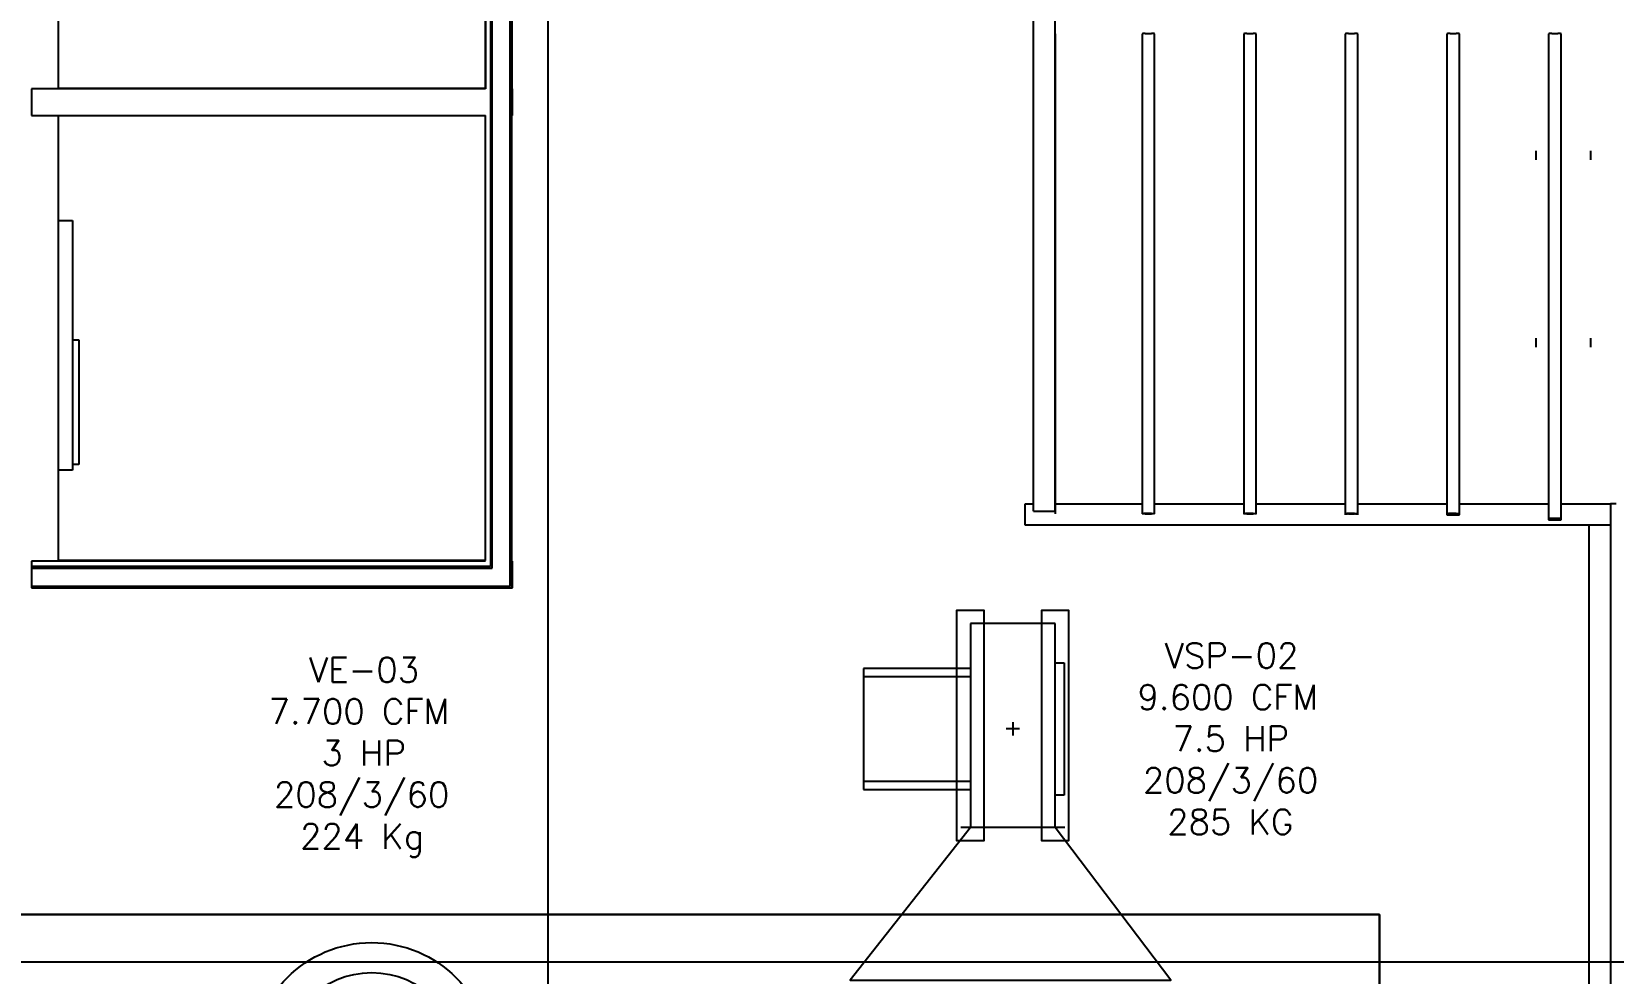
# Model space of a CAD drawing. Header units: inches. Extents: x -3 to 209, y -384 to 20.
# Drawn here: x 159.54 to 168.42, y -264.9 to -259.62 of the extents above; entities that cross this region are included whole.
import ezdxf

# ---------------------------------------------------------------- set-up
doc = ezdxf.new("R2010")
doc.units = ezdxf.units.IN
doc.header["$MEASUREMENT"] = 0
for name, color, linetype, lineweight in [('A-DOOR', 251, 'Continuous', 9), ('A-FLOR', 253, 'Continuous', 9), ('S-BEAM', 253, 'Continuous', 13), ('S-COLS', 6, 'Continuous', 13), ('S-GRID', 253, 'Continuous', 9), ('TUBO HVAC', 1, 'Continuous', 30)]:
    doc.layers.add(name, color=color, linetype=linetype, lineweight=lineweight)
for name, color, linetype in [('A-WALL', 253, 'Continuous'), ('NFF-FURN', 253, 'Continuous'), ('PROYECTADOS', 253, 'Continuous')]:
    doc.layers.add(name, color=color, linetype=linetype)
doc.styles.add('TX1_100', font='romans.shx', dxfattribs={"height": 0.14})

# ---------------------------------------------------------------- blocks, each defined once
blk = doc.blocks.new('acebb300')
for p, q in [((-0.9, 0), (0.9, 0)), ((0, -0.9), (0, 0.9))]:
    blk.add_line(p, q)
for radius in [26.31, 19.69]:
    blk.add_circle((0, 0), radius)
blk = doc.blocks.new('V201D245')
at = {"linetype": 'Continuous'}
for p, q in [((-14.6, 9.38), (-14.6, 11.38)), ((-14.6, 11.38), (14.6, 11.38)), ((14.6, 11.38), (14.6, 9.38)), ((21.75, 11.5), (21.75, -11.5)), ((-23.31, 9.38), (-23.31, -9.38)), ((21.75, 9.38), (-23.31, 9.38)), ((-1.48, 0), (1.48, 0)), ((0, 1.48), (0, -1.48)), ((-23.31, -9.38), (21.75, -9.38)), ((-13.38, -9.38), (-13.38, -32.94)), ((-11.56, -32.94), (-11.56, -9.38)), ((11.56, -32.94), (11.56, -9.38)), ((13.38, -32.94), (13.38, -9.38)), ((-13.38, -32.94), (13.38, -32.94))]:
    blk.add_line(p, q, dxfattribs=at)
blk = doc.blocks.new('20170303 - Modelo Est RT 16 Arpro CENTRAL_rvt-1-Borde De Placa SobreCubierta')
at = {"layer": 'A-FLOR', "linetype": 'ByBlock', "lineweight": -2}
for p, q in [((-1.6003, 11.4947), (-1.6003, 13.9944)), ((0.7935, 13.9944), (0.7935, 11.4947)), ((0.7935, 11.4954), (-1.6003, 11.4954)), ((-1.5002, 11.4949), (-1.6003, 11.4949)), ((-1.5002, 11.4947), (-1.6003, 11.4947)), ((0.7935, 11.4949), (0.6978, 11.4949)), ((0.7935, 11.4947), (0.6978, 11.4947)), ((-1.6003, 8.8469), (-1.6003, 11.3447)), ((-1.5002, 11.3447), (0.6978, 11.3447)), ((-1.5002, 11.3445), (0.6978, 11.3445)), ((0.7935, 11.3446), (0.7935, 8.8469)), ((6.6895, 11.0953), (6.6895, 11.1453)), ((6.9942, 11.1453), (6.9942, 11.0953)), ((6.6895, 10.0453), (6.6895, 10.0953)), ((6.9942, 10.0953), (6.9942, 10.0453)), ((7.1398, 9.1657), (7.1073, 9.1657)), ((0.7935, 8.8469), (-1.6003, 8.8469))]:
    blk.add_line(p, q, dxfattribs=at)
at = {"layer": 'A-WALL', "linetype": 'ByBlock', "lineweight": -2}
for p, q in [((0.7958, 13.9941), (0.7958, 11.4945)), ((0.9458, 11.4945), (0.9458, 13.9941)), ((0.6978, 11.4949), (-1.5002, 11.4949)), ((-1.5002, 11.4949), (-1.5002, 11.4945)), ((0.6978, 11.4945), (0.6978, 11.4949)), ((-1.5002, 11.3449), (0.6978, 11.3449)), ((0.6978, 8.8443), (-1.5002, 8.8443)), ((-1.5002, 8.6943), (0.6978, 8.6943))]:
    blk.add_line(p, q, dxfattribs=at)
at = {"layer": 'S-BEAM', "linetype": 'ByBlock', "lineweight": -2}
for p, q in [((3.9939, 9.1098), (3.9939, 11.8031)), ((4.4798, 11.8031), (4.4798, 9.1098)), ((4.4976, 11.804), (4.532, 11.804)), ((4.5498, 9.1098), (4.5498, 11.8031)), ((5.0498, 11.8031), (5.0498, 9.1098)), ((5.0676, 11.804), (5.102, 11.804)), ((5.1198, 9.1098), (5.1198, 11.8031)), ((5.6197, 11.8031), (5.6197, 9.1098)), ((5.6375, 11.804), (5.6719, 11.804)), ((5.6897, 9.1098), (5.6897, 11.8031)), ((6.1899, 11.8031), (6.1899, 9.1098)), ((6.2077, 11.804), (6.2421, 11.804)), ((6.2599, 9.1098), (6.2599, 11.8031)), ((6.7603, 11.8031), (6.7603, 9.0819)), ((6.7781, 11.804), (6.8125, 11.804)), ((6.8303, 9.0819), (6.8303, 11.8031)), ((4.532, 9.1107), (4.4976, 9.1107)), ((4.4976, 9.1102), (4.532, 9.1102)), ((5.0498, 9.1098), (5.0498, 9.1071)), ((5.0587, 9.1071), (5.0587, 9.1098)), ((5.102, 9.1107), (5.0676, 9.1107)), ((5.0676, 9.1102), (5.102, 9.1102)), ((5.1109, 9.1098), (5.1109, 9.1069)), ((5.1198, 9.1069), (5.1198, 9.1098)), ((5.6197, 9.1098), (5.6197, 9.1041)), ((5.6286, 9.1041), (5.6286, 9.1098)), ((5.6719, 9.1107), (5.6375, 9.1107)), ((5.6375, 9.1102), (5.6719, 9.1102)), ((5.6808, 9.1098), (5.6808, 9.1041)), ((5.6897, 9.1041), (5.6897, 9.1098)), ((6.1899, 9.1098), (6.1899, 9.1041)), ((6.1988, 9.1041), (6.1988, 9.1098)), ((6.2421, 9.1107), (6.2077, 9.1107)), ((6.2077, 9.1102), (6.2421, 9.1102)), ((6.2421, 9.1037), (6.2077, 9.1037)), ((6.2077, 9.1032), (6.2421, 9.1032)), ((6.251, 9.1098), (6.251, 9.1041)), ((6.2599, 9.1041), (6.2599, 9.1098)), ((6.7603, 9.0819), (6.7603, 9.0762)), ((6.7692, 9.0762), (6.7692, 9.0819)), ((6.8125, 9.0828), (6.7781, 9.0828)), ((6.7781, 9.0823), (6.8125, 9.0823)), ((6.8125, 9.0758), (6.7781, 9.0758)), ((6.7781, 9.0754), (6.8125, 9.0754)), ((6.8214, 9.0819), (6.8214, 9.0762)), ((6.8303, 9.0762), (6.8303, 9.0819))]:
    blk.add_line(p, q, dxfattribs=at)
for centre, major_axis, ratio, start_param, end_param in [((3.9761, 11.8031), (0.0178, 0), 0.049445, 0, 0.604797), ((4.4976, 11.8031), (0.0178, 0), 0.049445, 1.570796, 3.141593), ((4.532, 11.8031), (0.0178, 0), 0.049445, 0, 1.570796), ((5.0676, 11.8031), (0.0178, 0), 0.049445, 1.570796, 3.141593), ((5.102, 11.8031), (0.0178, 0), 0.049445, 0, 1.570796), ((5.6375, 11.8031), (0.0178, 0), 0.049445, 1.570796, 3.141593), ((5.6719, 11.8031), (0.0178, 0), 0.049445, 0, 1.570796), ((6.2077, 11.8031), (0.0178, 0), 0.049445, 1.570796, 3.141593), ((6.2421, 11.8031), (0.0178, 0), 0.049445, 0, 1.570796), ((6.7781, 11.8031), (0.0178, 0), 0.049437, 1.570796, 3.141593), ((6.8125, 11.8031), (0.0178, 0), 0.049437, 0, 1.570796), ((4.4976, 9.1098), (0.0178, 0), 0.049445, 1.570796, 3.141593), ((4.4976, 9.1098), (0.0089, 0), 0.049445, 1.570796, 3.141593), ((4.532, 9.1098), (0.0178, 0), 0.049445, 0, 1.570796), ((4.532, 9.1098), (0.0089, 0), 0.049445, 0, 1.570796), ((5.0676, 9.1098), (0.0178, 0), 0.049445, 1.570796, 3.141593), ((5.0676, 9.1098), (0.0089, 0), 0.049445, 1.570796, 3.141593), ((5.102, 9.1098), (0.0178, 0), 0.049445, 0, 1.570796), ((5.102, 9.1098), (0.0089, 0), 0.049445, 0, 1.570796), ((5.6375, 9.1098), (0.0178, 0), 0.049445, 1.570796, 3.141593), ((5.6375, 9.1098), (0.0089, 0), 0.049445, 1.570796, 3.141593), ((5.6719, 9.1098), (0.0178, 0), 0.049445, 0, 1.570796), ((5.6719, 9.1098), (0.0089, 0), 0.049445, 0, 1.570796), ((6.2077, 9.1098), (0.0178, 0), 0.049445, 1.570796, 3.141593), ((6.2077, 9.1041), (0.0178, 0), 0.049445, 3.141593, 4.712389), ((6.2077, 9.1098), (0.0089, 0), 0.049445, 1.570796, 3.141593), ((6.2077, 9.1041), (0.0089, 0), 0.049445, 3.141593, 4.712389), ((6.2421, 9.1098), (0.0178, 0), 0.049445, 0, 1.570796), ((6.2421, 9.1098), (0.0089, 0), 0.049445, 0, 1.570796), ((6.2421, 9.1041), (0.0178, 0), 0.049445, 4.712389, 6.283185), ((6.2421, 9.1041), (0.0089, 0), 0.049445, 4.712389, 6.283185), ((6.7781, 9.0819), (0.0178, 0), 0.049437, 1.570796, 3.141593), ((6.7781, 9.0762), (0.0178, 0), 0.049437, 3.141593, 4.712389), ((6.7781, 9.0819), (0.0089, 0), 0.049437, 1.570796, 3.141593), ((6.7781, 9.0762), (0.0089, 0), 0.049437, 3.141593, 4.712389), ((6.8125, 9.0819), (0.0178, 0), 0.049437, 0, 1.570796), ((6.8125, 9.0819), (0.0089, 0), 0.049437, 0, 1.570796), ((6.8125, 9.0762), (0.0178, 0), 0.049437, 4.712389, 6.283185), ((6.8125, 9.0762), (0.0089, 0), 0.049437, 4.712389, 6.283185)]:
    blk.add_ellipse(centre, major_axis=major_axis, ratio=ratio, start_param=start_param, end_param=end_param, dxfattribs=at)
at = {"layer": 'S-COLS', "linetype": 'ByBlock', "lineweight": -2}
for p, q in [((-1.5002, 11.4945), (-1.7502, 11.4945)), ((-1.7502, 11.4945), (-1.7502, 11.3445)), ((0.7958, 11.4945), (0.6978, 11.4945)), ((0.9478, 11.4945), (0.9458, 11.4945)), ((0.9478, 11.3445), (0.9478, 11.4945)), ((-1.7502, 11.3445), (-1.5002, 11.3445)), ((-1.5002, 11.3445), (-1.5002, 11.3449)), ((0.6978, 11.3449), (0.6978, 11.3445)), ((0.6978, 11.3445), (0.7958, 11.3445)), ((0.9458, 11.3445), (0.9478, 11.3445)), ((-1.5002, 8.8443), (-1.7502, 8.8443)), ((-1.7502, 8.8443), (-1.7502, 8.6943)), ((0.7958, 8.8443), (0.6978, 8.8443)), ((0.9478, 8.8443), (0.9458, 8.8443)), ((0.9478, 8.6943), (0.9478, 8.8443)), ((-1.7502, 8.6943), (-1.5002, 8.6943)), ((0.6978, 8.6943), (0.9478, 8.6943))]:
    blk.add_line(p, q, dxfattribs=at)
blk = doc.blocks.new('Side_opening_ElevatorLift_Door_with_Call_buttons_9478 - 12000 x 2290 Opening-2375025-Borde De Placa SobreCubierta')
at = {"layer": 'A-DOOR', "linetype": 'ByBlock', "lineweight": -2}
for p, q in [((-0.03, 0.19), (0.67, 0.19)), ((-0.03, 0.155), (-0.03, 0.19)), ((0.67, 0.19), (0.67, 0.155)), ((-0.7, 0.0757), (-0.7, 0.155)), ((-0.7, 0.155), (0.7, 0.155)), ((0.7, 0.155), (0.7, 0.0757))]:
    blk.add_line(p, q, dxfattribs=at)
blk = doc.blocks.new('CB TEC 23-03-2017')
at = {"layer": 'A-WALL', "linetype": 'ByBlock', "lineweight": -2}
for p, q in [((254.4375, 5575.2798), (254.4375, 5583.5349)), ((254.4475, 5575.2698), (254.4475, 5583.5349)), ((257.3738, 5575.7002), (257.3738, 5583.3797)), ((257.4938, 5583.3797), (257.4938, 5575.7002)), ((254.3275, 5583.2204), (254.3275, 5575.3898)), ((254.3375, 5575.3798), (254.3375, 5583.2304)), ((251.9029, 5580.5702), (251.9029, 5578.07)), ((251.9029, 5577.9202), (251.9029, 5575.4198)), ((257.3272, 5575.7411), (257.3738, 5575.7411)), ((257.3272, 5575.6211), (257.3272, 5575.7411)), ((257.4938, 5575.7411), (257.9837, 5575.7411)), ((258.0537, 5575.7411), (258.5538, 5575.7411)), ((258.6237, 5575.7411), (259.1236, 5575.7411)), ((259.1936, 5575.7411), (259.6938, 5575.7411)), ((259.7638, 5575.7411), (260.2643, 5575.7411)), ((260.3343, 5575.7411), (260.6112, 5575.7411)), ((260.6112, 5575.7411), (260.6112, 5569.1061)), ((257.3738, 5575.7002), (257.4938, 5575.7002)), ((260.6112, 5575.6211), (257.3272, 5575.6211)), ((260.4912, 5569.1061), (260.4912, 5575.6211)), ((254.3275, 5575.3898), (251.7537, 5575.3898)), ((251.7537, 5575.3898), (251.7537, 5575.2698)), ((251.7537, 5575.3798), (254.3375, 5575.3798)), ((251.7537, 5575.2798), (254.4375, 5575.2798)), ((251.7537, 5575.2698), (254.4475, 5575.2698))]:
    blk.add_line(p, q, dxfattribs=at)
at = {"layer": 'S-GRID', "linetype": 'ByBlock', "lineweight": -2}
for p, q in [((254.6491, 5595.8216), (254.6491, 5538.6277)), ((209.8328, 5573.1708), (294.887, 5573.1708))]:
    blk.add_line(p, q, dxfattribs=at)
at = {"linetype": 'ByBlock', "lineweight": -2}
blk.add_blockref('20170303 - Modelo Est RT 16 Arpro CENTRAL_rvt-1-Borde De Placa SobreCubierta', (253.5039, 5566.5754), dxfattribs=at)
at = {"layer": 'A-DOOR', "linetype": 'ByBlock', "lineweight": -2, "rotation": 270.0000000000002}
blk.add_blockref('Side_opening_ElevatorLift_Door_with_Call_buttons_9478 - 12000 x 2290 Opening-2375025-Borde De Placa SobreCubierta', (251.8279, 5576.6308), dxfattribs=at)

msp = doc.modelspace()

# ---------------------------------------------------------------- block references
at = {"layer": 'NFF-FURN'}
msp.add_blockref('CB TEC 23-03-2017', (-92.2093, -5838.0096), dxfattribs=at)

# ---------------------------------------------------------------- next in the draw order: linework, layer by layer
at = {"layer": 'PROYECTADOS', "linetype": 'ByBlock'}
for points in [[(164.7357, -263.0143), (164.7357, -262.8643), (164.8857, -262.8643), (164.8857, -264.1589), (164.7357, -264.1589), (164.7357, -262.8643)], [(165.212, -263.0143), (165.212, -262.8643), (165.362, -262.8643), (165.362, -264.1589), (165.212, -264.1589), (165.212, -262.8643)], [(164.8107, -264.0839), (164.1361, -264.9405), (165.9361, -264.9405), (165.287, -264.0839)]]:
    msp.add_lwpolyline(points, dxfattribs=at)
at = {"layer": 'TUBO HVAC'}
msp.add_lwpolyline([(151.2989, -262.1209), (151.2989, -264.5736), (167.1058, -264.5736), (167.1058, -268.3616), (167.5563, -268.3616)], dxfattribs=at)

# ---------------------------------------------------------------- next in the draw order: block references
at = {"layer": 'PROYECTADOS', "linetype": 'Continuous', "xscale": 0.0254, "yscale": 0.0254, "zscale": 0.0254, "rotation": 270}
msp.add_blockref('V201D245', (165.0488, -263.5315), dxfattribs=at)
at = {"layer": 'PROYECTADOS', "xscale": 0.02540241330015676, "yscale": 0.02540241330015676, "zscale": 0.02540241330015676}
msp.add_blockref('acebb300', (161.4522, -265.3988), dxfattribs=at)

# ---------------------------------------------------------------- next in the draw order: texts
at = {"layer": 'PROYECTADOS', "char_height": 0.17, "width": 6.22469, "attachment_point": 1, "rotation": 0, "style": 'TX1_100'}
for s, insert in [('\\pi2.709;{\\H0.82353x;VSP-02\\P\\pi2.5557;9.600 CFM\\P\\pi2.7523;7.5 HP\\P\\pi2.5857;208/3/60\\P\\pi2.7223;285 KG}', (163.1925, -263.0498)), ('\\pi2.7823;{\\H0.82353x;VE-03\\P\\pi2.5557;7.700 CFM\\P\\pi2.8523;3 HP\\P\\pi2.5857;208/3/60\\P\\pi2.7323;224 Kg\\P\\pi3.0273;} ', (158.318, -263.1299))]:
    msp.add_mtext(s, dxfattribs=dict(at, insert=insert))

doc.saveas('drawing.dxf')
